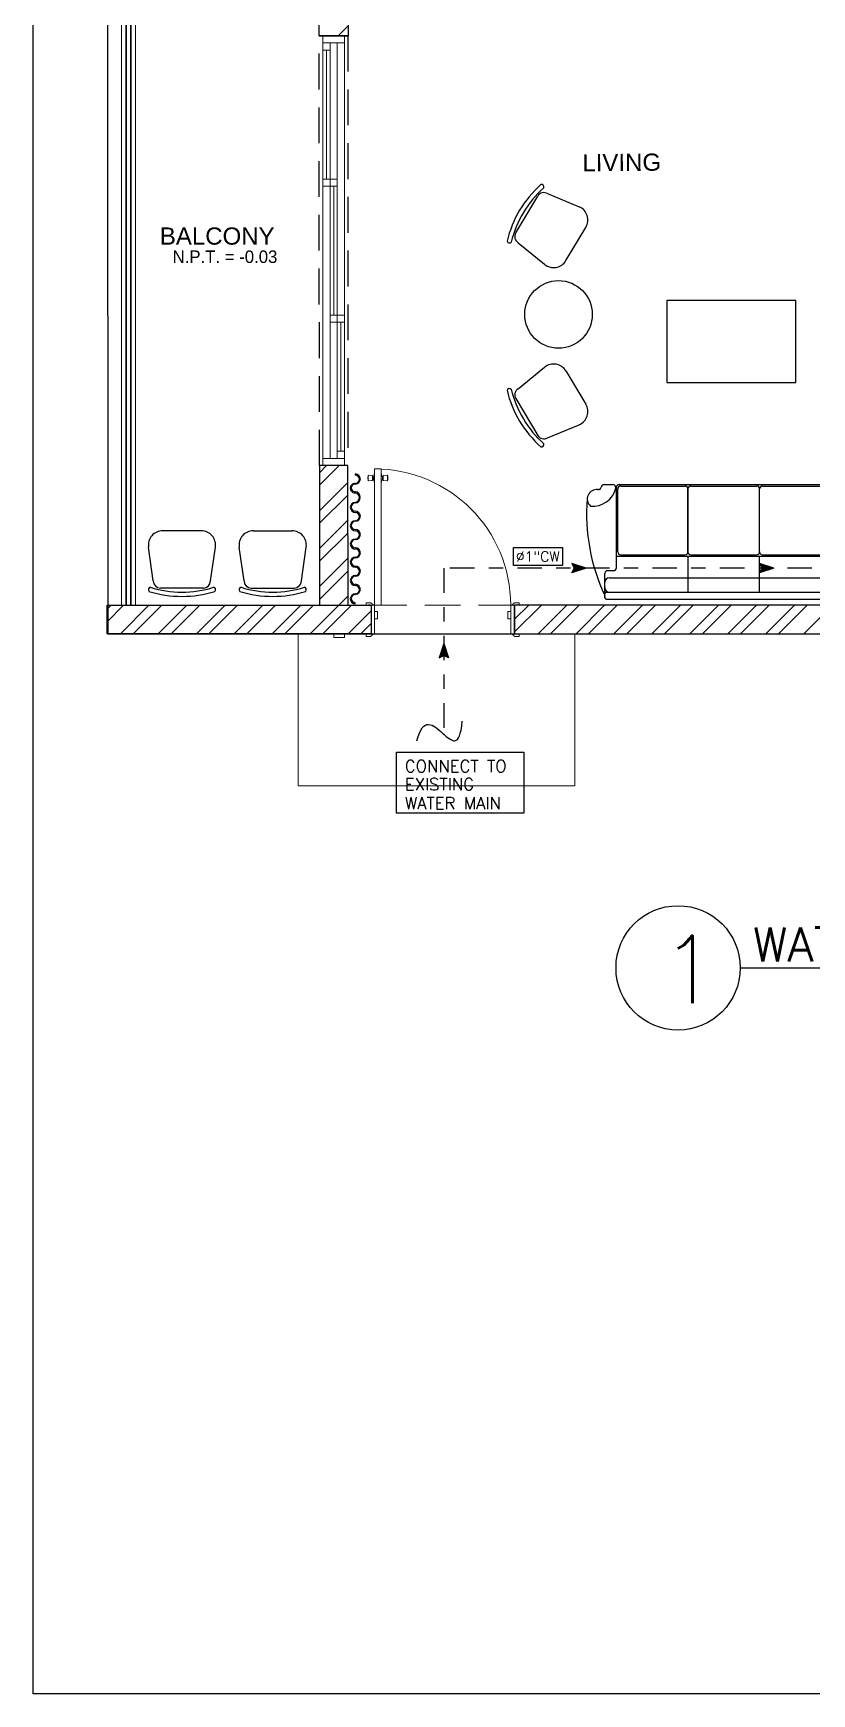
# Model space of a CAD drawing. Header units: millimetres. Extents: x 1591 to 1638, y 1324 to 1492.
# Drawn here: x 1605.43 to 1610.86, y 1401.78 to 1413.37 of the extents above; entities that cross this region are included whole.
import ezdxf

# ---------------------------------------------------------------- set-up
doc = ezdxf.new("R2010")
doc.units = ezdxf.units.MM
for name, pattern in [('AUDIT_D_060420121804-1', [0]), ('CENTER2', [28.575, 19.05, -3.175, 3.175, -3.175]), ('HIDDEN', [0.375, 0.25, -0.125])]:
    doc.linetypes.add(name, pattern=pattern)
for name, color, linetype, lineweight in [('BARANDA', 2, 'Continuous', 35), ('JAMBA', 1, 'HIDDEN', 15), ('muro bajo', 123, 'Continuous', 9), ('PUERTAS', 3, 'Continuous', 20), ('Ventanas', 3, 'Continuous', 13)]:
    doc.layers.add(name, color=color, linetype=linetype, lineweight=lineweight)
doc.layers.add('Ha-Muros 0.20', color=7, linetype='Continuous', true_color=0x8c8c8c)
for name, color, linetype in [('Li-Proyecciones', 40, 'HIDDEN'), ('Mo-Generales', 9, 'Continuous'), ('Mu-0.20', 5, 'Continuous'), ('piso', 40, 'AUDIT_D_060420121804-1'), ('Plump', 7, 'Continuous'), ('TEXTS', 1, 'Continuous'), ('Tx-Espacio', 7, 'Continuous')]:
    doc.layers.add(name, color=color, linetype=linetype)
doc.styles.add('CHICO', font='stylu.ttf')
doc.styles.add('GORDITA', font='swissek.ttf')
doc.styles.add('TEXTS', font='romans9.shx')

# ---------------------------------------------------------------- blocks, each defined once
blk = doc.blocks.new('A$Cec5ab6e8')
at = {"color": 9, "true_color": 0xc7c8ca}
for p, q in [((19.892, 11.677), (20.046, 11.934)), ((20.115, 11.951), (20.334, 11.859)), ((20.243, 11.484), (20.381, 11.715)), ((19.909, 11.608), (20.094, 11.458)), ((19.909, 10.59), (20.094, 10.74)), ((20.243, 10.714), (20.381, 10.483)), ((19.892, 10.521), (20.046, 10.264)), ((20.115, 10.247), (20.334, 10.339)), ((18.772, 9.995), (18.772, 9.987)), ((20.509, 9.921), (20.571, 9.921)), ((20.595, 9.341), (20.595, 9.901)), ((20.605, 9.451), (20.605, 9.891)), ((20.615, 9.921), (22.075, 9.921)), ((20.625, 9.911), (21.075, 9.911)), ((21.095, 9.451), (21.095, 9.891)), ((21.095, 9.451), (21.095, 9.891)), ((21.095, 9.891), (21.095, 9.451)), ((21.115, 9.911), (21.575, 9.911)), ((21.595, 9.451), (21.595, 9.891)), ((21.595, 9.451), (21.595, 9.891)), ((21.595, 9.451), (21.595, 9.891)), ((21.595, 9.451), (21.595, 9.891)), ((21.615, 9.911), (22.065, 9.911)), ((17.696, 9.599), (17.427, 9.599)), ((18.06, 9.599), (18.33, 9.599)), ((17.361, 9.249), (17.328, 9.484)), ((17.761, 9.249), (17.795, 9.484)), ((17.995, 9.249), (17.961, 9.484)), ((18.395, 9.249), (18.429, 9.484)), ((20.595, 9.421), (22.095, 9.421)), ((20.625, 9.431), (21.075, 9.431)), ((21.095, 9.421), (21.095, 9.171)), ((21.115, 9.431), (21.575, 9.431)), ((21.595, 9.171), (21.595, 9.421)), ((21.615, 9.431), (22.065, 9.431)), ((20.515, 9.146), (20.515, 9.301)), ((20.535, 9.321), (20.575, 9.321)), ((20.545, 9.271), (22.145, 9.271)), ((17.711, 9.199), (17.411, 9.199)), ((18.045, 9.199), (18.345, 9.199)), ((20.515, 9.201), (20.515, 9.241)), ((20.515, 9.201), (20.515, 9.241)), ((20.515, 9.131), (20.515, 9.161)), ((20.525, 9.171), (22.165, 9.171)), ((20.545, 9.171), (22.145, 9.171)), ((18.772, 9.088), (18.772, 9.097)), ((20.525, 9.121), (22.165, 9.121))]:
    blk.add_line(p, q, dxfattribs=at)
for centre, radius, start, end in [((20.586, 11.435), 0.777, 131.8256, 166.2835), ((20.586, 11.435), 0.747, 131.8256, 166.2835), ((20.089, 11.908), 0.05, 59.0546, 149.0546), ((20.072, 11.998), 0.0169, 338.9895, 104.6618), ((20.296, 11.767), 0.1, 329.0546, 67.1847), ((19.848, 11.623), 0.0169, 193.4474, 319.1197), ((19.935, 11.651), 0.05, 149.0546, 239.0546), ((20.157, 11.535), 0.1, 230.9245, 329.0546), ((20.157, 10.662), 0.1, 30.9454, 129.0755), ((19.848, 10.574), 0.0169, 40.8803, 166.5526), ((20.586, 10.763), 0.777, 193.7165, 228.1744), ((20.586, 10.763), 0.747, 193.7165, 228.1744), ((19.935, 10.547), 0.05, 120.9454, 210.9454), ((20.296, 10.431), 0.1, 292.8153, 30.9454), ((20.089, 10.29), 0.05, 210.9454, 300.9454), ((20.072, 10.2), 0.0169, 255.3382, 21.0105), ((18.772, 9.96), 0.0351, 270, 90), ((18.772, 9.958), 0.0288, 270, 90), ((18.77, 9.896), 0.0333, 86.9735, 273.0265), ((18.77, 9.898), 0.027, 86.2863, 273.7137), ((18.767, 9.832), 0.0395, 276.3943, 83.6057), ((18.767, 9.83), 0.0332, 277.7029, 82.2971), ((20.457, 9.821), 0.0653, 81.4952, 230), ((20.43, 9.936), 0.166, 264.8056, 346.0986), ((20.469, 9.906), 0.02, 261.4952, 353.7817), ((20.509, 9.901), 0.02, 90, 173.7817), ((20.571, 9.901), 0.02, 346.0986, 90), ((20.615, 9.901), 0.02, 90, 180), ((20.625, 9.891), 0.02, 90, 180), ((21.075, 9.891), 0.02, 0, 90), ((21.115, 9.891), 0.02, 90, 180), ((21.575, 9.891), 0.02, 0, 90), ((21.615, 9.891), 0.02, 90, 180), ((18.772, 9.762), 0.0351, 90, 270), ((18.772, 9.764), 0.0288, 90, 270), ((18.772, 9.7), 0.0351, 270, 90), ((21.713, 9.714), 1.326, 175.3532, 205.3532), ((18.772, 9.634), 0.0351, 90, 270), ((18.772, 9.636), 0.0288, 90, 270), ((18.772, 9.698), 0.0288, 270, 90), ((17.427, 9.499), 0.1, 90, 188.1301), ((17.696, 9.499), 0.1, 351.8699, 90), ((18.06, 9.499), 0.1, 90, 188.1301), ((18.33, 9.499), 0.1, 351.8699, 90), ((18.772, 9.506), 0.0351, 90, 270), ((18.772, 9.509), 0.0288, 90, 270), ((18.772, 9.573), 0.0351, 270, 90), ((18.772, 9.57), 0.0288, 270, 90), ((18.772, 9.379), 0.0351, 90, 270), ((18.772, 9.381), 0.0288, 90, 270), ((18.772, 9.445), 0.0351, 270, 90), ((18.772, 9.443), 0.0288, 270, 90), ((20.625, 9.451), 0.02, 180, 270), ((21.075, 9.451), 0.02, 270, 0), ((21.115, 9.451), 0.02, 180, 270), ((21.575, 9.451), 0.02, 270, 0), ((21.615, 9.451), 0.02, 180, 270), ((18.772, 9.251), 0.0351, 90, 270), ((18.772, 9.253), 0.0288, 90, 270), ((18.772, 9.317), 0.0351, 270, 90), ((18.772, 9.315), 0.0288, 270, 90), ((20.535, 9.301), 0.02, 90, 180), ((20.545, 9.241), 0.03, 90, 180), ((20.575, 9.341), 0.02, 270, 0), ((17.343, 9.188), 0.0169, 99.9349, 225.6072), ((17.561, 9.918), 0.777, 252.771, 287.2289), ((17.561, 9.918), 0.747, 252.771, 287.2289), ((17.411, 9.249), 0.05, 180, 270), ((17.711, 9.249), 0.05, 270, 360), ((17.779, 9.188), 0.0169, 314.3928, 80.0651), ((17.977, 9.188), 0.0169, 99.9349, 225.6072), ((18.195, 9.918), 0.777, 252.7711, 287.229), ((18.195, 9.918), 0.747, 252.7711, 287.229), ((18.045, 9.249), 0.05, 180, 270), ((18.345, 9.249), 0.05, 270, 0), ((18.413, 9.188), 0.0169, 314.3928, 80.0651), ((18.772, 9.123), 0.0351, 90, 270), ((18.772, 9.126), 0.0288, 90, 270), ((18.772, 9.19), 0.0351, 270, 90), ((18.772, 9.187), 0.0288, 270, 90), ((20.545, 9.201), 0.03, 180, 270), ((20.525, 9.161), 0.01, 90, 180), ((20.525, 9.131), 0.01, 180, 270)]:
    blk.add_arc(centre, radius, start, end, dxfattribs=at)
at = {"layer": 'BARANDA', "color": 9, "true_color": 0xc7c8ca}
for p, q in [((17.172, 9.08), (17.172, 14.027)), ((17.205, 9.08), (17.205, 14.027))]:
    blk.add_line(p, q, dxfattribs=at)
at = {"layer": 'Defpoints', "color": 9, "true_color": 0xc7c8ca}
for p, q in [((17.039, 20.18), (17.043, 8.88)), ((17.043, 8.88), (29.839, 8.879))]:
    blk.add_line(p, q, dxfattribs=at)
at = {"layer": 'Ha-Muros 0.20', "color": 9, "linetype": 'Continuous', "true_color": 0xc7c8ca}
for p, q in [((18.653, 13.053, 0), (18.721, 13.121, 0)), ((18.521, 10.004, 0), (18.57, 10.053, 0)), ((18.521, 9.916, 0), (18.659, 10.053, 0)), ((18.521, 9.739, 0), (18.721, 9.939, 0)), ((18.521, 9.651, 0), (18.721, 9.85, 0)), ((18.521, 9.474, 0), (18.721, 9.674, 0)), ((18.521, 9.386, 0), (18.721, 9.585, 0)), ((18.521, 9.209, 0), (18.721, 9.409, 0)), ((18.521, 9.12, 0), (18.721, 9.32, 0)), ((17.038, 9.051, 0), (17.066, 9.08, 0)), ((17.038, 8.963, 0), (17.154, 9.08, 0)), ((17.131, 8.88, 0), (17.331, 9.08, 0)), ((17.22, 8.88, 0), (17.42, 9.08, 0)), ((17.396, 8.88, 0), (17.596, 9.08, 0)), ((17.485, 8.88, 0), (17.685, 9.08, 0)), ((17.662, 8.88, 0), (17.862, 9.08, 0)), ((17.75, 8.88, 0), (17.95, 9.08, 0)), ((17.927, 8.88, 0), (18.127, 9.08, 0)), ((18.015, 8.88, 0), (18.215, 9.08, 0)), ((18.192, 8.88, 0), (18.392, 9.08, 0)), ((18.28, 8.88, 0), (18.48, 9.08, 0)), ((18.457, 8.88, 0), (18.657, 9.08, 0)), ((18.545, 8.88, 0), (18.745, 9.08, 0)), ((18.657, 9.08, 0), (18.721, 9.144, 0)), ((18.722, 8.88, 0), (18.882, 9.039, 0)), ((19.884, 8.981, 0), (19.983, 9.079, 0)), ((19.884, 8.893, 0), (20.071, 9.079, 0)), ((20.048, 8.879, 0), (20.248, 9.079, 0)), ((20.136, 8.879, 0), (20.336, 9.079, 0)), ((20.313, 8.879, 0), (20.513, 9.079, 0)), ((20.401, 8.879, 0), (20.601, 9.079, 0)), ((20.578, 8.879, 0), (20.778, 9.079, 0)), ((20.667, 8.879, 0), (20.867, 9.079, 0)), ((20.843, 8.879, 0), (21.043, 9.079, 0)), ((20.932, 8.879, 0), (21.132, 9.079, 0)), ((21.108, 8.879, 0), (21.308, 9.079, 0)), ((21.197, 8.879, 0), (21.397, 9.079, 0)), ((21.374, 8.879, 0), (21.574, 9.079, 0)), ((21.462, 8.879, 0), (21.662, 9.079, 0)), ((21.639, 8.879, 0), (21.839, 9.079, 0)), ((21.727, 8.879, 0), (21.927, 9.079, 0)), ((21.904, 8.879, 0), (22.104, 9.079, 0)), ((18.811, 8.88, 0), (18.882, 8.951, 0))]:
    blk.add_line(p, q, dxfattribs=at)
at = {"layer": 'JAMBA', "color": 9, "true_color": 0xc7c8ca}
for p, q in [((18.88, 9.097), (18.847, 9.097)), ((18.847, 9.097), (18.847, 9.08)), ((18.847, 9.08), (18.865, 9.08)), ((18.865, 9.08), (18.867, 9.081)), ((18.867, 9.081), (18.876, 9.081)), ((18.876, 9.081), (18.878, 9.08)), ((18.878, 9.08), (18.897, 9.08)), ((18.88, 9.094), (18.88, 9.097)), ((18.897, 9.08), (18.897, 9.084)), ((19.867, 9.08), (19.867, 9.084)), ((19.886, 9.08), (19.867, 9.08)), ((19.883, 9.094), (19.883, 9.097)), ((19.883, 9.097), (19.917, 9.097)), ((19.888, 9.081), (19.886, 9.08)), ((19.896, 9.081), (19.888, 9.081)), ((19.898, 9.08), (19.896, 9.081)), ((19.917, 9.08), (19.898, 9.08)), ((19.917, 9.097), (19.917, 9.08)), ((18.847, 8.862), (18.847, 8.88)), ((18.847, 8.88), (18.865, 8.88)), ((18.88, 8.862), (18.847, 8.862)), ((18.865, 8.88), (18.867, 8.878)), ((18.867, 8.878), (18.876, 8.878)), ((18.876, 8.878), (18.878, 8.88)), ((18.878, 8.88), (18.897, 8.88)), ((18.88, 8.865), (18.88, 8.862)), ((18.897, 8.88), (18.897, 8.875)), ((19.886, 8.88), (19.867, 8.88)), ((19.867, 8.88), (19.867, 8.875)), ((19.883, 8.865), (19.883, 8.862)), ((19.883, 8.862), (19.917, 8.862)), ((19.888, 8.878), (19.886, 8.88)), ((19.896, 8.878), (19.888, 8.878)), ((19.898, 8.88), (19.896, 8.878)), ((19.917, 8.88), (19.898, 8.88)), ((19.917, 8.862), (19.917, 8.88))]:
    blk.add_line(p, q, dxfattribs=at)
for centre, radius, start, end in [((18.881, 9.087), 0.00758, 16.399, 99.136), ((18.897, 9.094), 0.00997, 212.7151, 268.8935), ((19.867, 9.094), 0.00997, 271.1065, 327.2849), ((19.882, 9.087), 0.00758, 80.864, 163.601), ((18.881, 8.872), 0.00758, 260.864, 343.601), ((18.897, 8.865), 0.00997, 91.1065, 147.2849), ((19.867, 8.865), 0.00997, 32.7151, 88.8935), ((19.882, 8.872), 0.00758, 196.399, 279.136)]:
    blk.add_arc(centre, radius, start, end, dxfattribs=at)
at = {"layer": 'Li-Proyecciones', "color": 9, "true_color": 0xc7c8ca}
for p, q in [((18.521, 10.053), (18.52, 13.053)), ((18.52, 13.053), (18.72, 13.053)), ((18.72, 13.053), (18.72, 10.053)), ((18.72, 10.053), (18.521, 10.053))]:
    blk.add_line(p, q, dxfattribs=at)
at = {"layer": 'Mo-Generales', "color": 9, "true_color": 0xc7c8ca}
for p, q in [((21.848, 11.206), (20.947, 11.206)), ((20.947, 11.206), (20.947, 10.634)), ((21.848, 10.634), (21.848, 11.206)), ((20.947, 10.634), (21.848, 10.634))]:
    blk.add_line(p, q, dxfattribs=at)
blk.add_circle((20.191, 11.108), 0.236, dxfattribs=at)
at = {"layer": 'Mu-0.20', "color": 9, "true_color": 0xc7c8ca}
for p, q in [((18.52, 13.053), (18.52, 14.027)), ((18.721, 14.027), (18.721, 13.053)), ((18.721, 13.053), (18.52, 13.053)), ((18.72, 10.053), (18.521, 10.053)), ((18.521, 10.053), (18.521, 9.08)), ((18.721, 9.08), (18.72, 10.053)), ((17.038, 8.88), (17.038, 9.08)), ((17.038, 9.08), (18.882, 9.08)), ((18.521, 9.08), (18.721, 9.08)), ((18.882, 9.08), (18.882, 8.88)), ((19.884, 9.079), (19.884, 8.879)), ((29.839, 9.079), (19.884, 9.079)), ((18.882, 8.88), (17.038, 8.88)), ((19.884, 8.879), (29.682, 8.879))]:
    blk.add_line(p, q, dxfattribs=at)
at = {"layer": 'muro bajo', "color": 9, "true_color": 0xc7c8ca}
for p, q in [((17.138, 14.027), (17.138, 9.08)), ((17.238, 9.08), (17.238, 14.027)), ((17.238, 12.097), (17.238, 9.847)), ((17.138, 9.08), (17.238, 9.08))]:
    blk.add_line(p, q, dxfattribs=at)
at = {"layer": 'piso', "color": 9, "lineweight": 0, "true_color": 0xc7c8ca}
blk.add_line((18.882, 8.88), (19.884, 8.88), dxfattribs=at)
at = {"layer": 'PUERTAS', "color": 9, "true_color": 0xc7c8ca}
for p, q in [((18.546, 13.053), (18.546, 13.003)), ((18.696, 13.053), (18.546, 13.053)), ((18.546, 13.003), (18.546, 12.953)), ((18.596, 13.003), (18.546, 13.003)), ((18.546, 13.003), (18.696, 13.003)), ((18.596, 12.953), (18.596, 13.003)), ((18.596, 13.003), (18.596, 12.053)), ((18.646, 12.053), (18.646, 13.003)), ((18.696, 11.103), (18.696, 13.053)), ((18.696, 13.003), (18.696, 13.053)), ((18.546, 12.953), (18.596, 12.953)), ((18.546, 12.953), (18.546, 12.053)), ((18.571, 12.053), (18.571, 12.953)), ((18.546, 12.053), (18.546, 12.003)), ((18.596, 12.053), (18.546, 12.053)), ((18.596, 12.053), (18.596, 12.003)), ((18.646, 12.053), (18.596, 12.053)), ((18.596, 12.003), (18.596, 12.053)), ((18.646, 12.003), (18.646, 12.053)), ((18.546, 10.103), (18.546, 12.003)), ((18.546, 12.003), (18.596, 12.003)), ((18.596, 12.003), (18.596, 11.103)), ((18.596, 12.003), (18.646, 12.003)), ((18.621, 11.103), (18.621, 12.003)), ((18.646, 12.003), (18.646, 11.103)), ((18.596, 11.103), (18.596, 11.053)), ((18.646, 11.103), (18.596, 11.103)), ((18.596, 11.053), (18.596, 10.103)), ((18.596, 11.053), (18.646, 11.053)), ((18.646, 11.053), (18.646, 11.103)), ((18.646, 11.103), (18.696, 11.103)), ((18.646, 11.053), (18.646, 11.103)), ((18.696, 11.053), (18.646, 11.053)), ((18.646, 10.153), (18.646, 11.053)), ((18.671, 11.053), (18.671, 10.153)), ((18.696, 11.103), (18.696, 11.053)), ((18.696, 10.103), (18.696, 11.053)), ((18.546, 10.053), (18.546, 10.103)), ((18.546, 10.103), (18.696, 10.103)), ((18.646, 10.103), (18.646, 10.153)), ((18.646, 10.153), (18.696, 10.153)), ((18.696, 10.103), (18.646, 10.103)), ((18.696, 10.153), (18.696, 10.103)), ((18.696, 10.103), (18.696, 10.053)), ((18.696, 10.053), (18.546, 10.053)), ((18.861, 9.972), (18.86, 9.972)), ((18.86, 9.967), (18.86, 9.972)), ((18.86, 9.967), (18.86, 9.961)), ((18.862, 9.982), (18.861, 9.982)), ((18.861, 9.982), (18.861, 9.967)), ((18.861, 9.951), (18.861, 9.967)), ((18.862, 9.984), (18.862, 9.967)), ((18.862, 9.949), (18.862, 9.967)), ((18.89, 9.984), (18.864, 9.986)), ((18.892, 9.982), (18.892, 9.967)), ((18.892, 9.978), (18.892, 9.978)), ((18.892, 9.952), (18.892, 9.967)), ((18.894, 9.976), (18.894, 9.967)), ((18.898, 9.975), (18.894, 9.975)), ((18.894, 9.957), (18.894, 9.967)), ((18.898, 9.976), (18.898, 9.967)), ((18.898, 9.957), (18.898, 9.967)), ((18.9, 9.978), (18.9, 9.978)), ((18.904, 9.994), (18.902, 9.98)), ((18.902, 9.98), (18.902, 9.98)), ((18.907, 9.996), (18.906, 9.996)), ((18.907, 9.08), (18.907, 10.03)), ((18.907, 10.03), (18.952, 10.03)), ((18.952, 9.08), (18.952, 10.03)), ((18.952, 9.996), (18.952, 9.996)), ((18.954, 9.994), (18.957, 9.98)), ((18.957, 9.98), (18.957, 9.98)), ((18.959, 9.978), (18.959, 9.978)), ((18.961, 9.976), (18.961, 9.967)), ((18.961, 9.975), (18.965, 9.975)), ((18.961, 9.957), (18.961, 9.967)), ((18.965, 9.976), (18.965, 9.967)), ((18.965, 9.957), (18.965, 9.967)), ((18.967, 9.982), (18.967, 9.967)), ((18.967, 9.978), (18.967, 9.978)), ((18.967, 9.952), (18.967, 9.967)), ((18.969, 9.984), (18.995, 9.986)), ((18.997, 9.984), (18.997, 9.967)), ((18.997, 9.982), (18.998, 9.982)), ((18.997, 9.949), (18.997, 9.967)), ((18.998, 9.982), (18.998, 9.967)), ((18.998, 9.972), (18.998, 9.972)), ((18.998, 9.967), (18.998, 9.972)), ((18.998, 9.951), (18.998, 9.967)), ((18.998, 9.967), (18.998, 9.961)), ((18.861, 9.961), (18.86, 9.961)), ((18.862, 9.951), (18.861, 9.951)), ((18.89, 9.95), (18.864, 9.947)), ((18.892, 9.955), (18.892, 9.955)), ((18.898, 9.958), (18.894, 9.958)), ((18.9, 9.955), (18.9, 9.955)), ((18.904, 9.939), (18.902, 9.953)), ((18.902, 9.953), (18.902, 9.953)), ((18.907, 9.937), (18.906, 9.937)), ((18.952, 9.937), (18.952, 9.937)), ((18.954, 9.939), (18.957, 9.953)), ((18.957, 9.953), (18.957, 9.953)), ((18.959, 9.955), (18.959, 9.955)), ((18.961, 9.958), (18.965, 9.958)), ((18.967, 9.955), (18.967, 9.955)), ((18.969, 9.95), (18.995, 9.947)), ((18.997, 9.951), (18.998, 9.951)), ((18.998, 9.961), (18.998, 9.961)), ((18.882, 9.08), (18.907, 9.08)), ((18.882, 9.08), (18.882, 8.88)), ((18.907, 9.08), (18.952, 9.08)), ((18.907, 9.08), (18.907, 8.88)), ((19.857, 9.08), (19.857, 8.88)), ((19.882, 9.08), (19.857, 9.08)), ((19.882, 9.08), (19.882, 8.88)), ((18.907, 9.035), (18.927, 9.035)), ((18.907, 8.985), (18.927, 8.985)), ((18.927, 9.035), (18.927, 8.985)), ((19.857, 9.035), (19.837, 9.035)), ((19.837, 9.035), (19.837, 8.985)), ((19.857, 8.985), (19.837, 8.985)), ((18.907, 8.88), (18.882, 8.88)), ((19.857, 8.88), (19.882, 8.88))]:
    blk.add_line(p, q, dxfattribs=at)
at = {"layer": 'PUERTAS', "color": 9, "linetype": 'HIDDEN', "true_color": 0xc7c8ca}
for p, q in [((18.882, 9.08), (19.882, 9.08)), ((18.882, 8.88), (19.882, 8.88))]:
    blk.add_line(p, q, dxfattribs=at)
at = {"layer": 'PUERTAS', "color": 9, "true_color": 0xc7c8ca}
blk.add_lwpolyline([(18.373, 8.88), (20.304, 8.88), (20.304, 7.82), (18.373, 7.82)], close=True, dxfattribs=at)
for centre, radius, start, end in [((18.864, 9.984), 0.002, 83.9236, 180), ((18.89, 9.982), 0.002, 0, 83.9236), ((18.892, 9.976), 0.002, 0, 90), ((18.9, 9.976), 0.002, 95.2572, 180), ((18.9, 9.98), 0.002, 275.2572, 0), ((18.906, 9.994), 0.002, 90, 180), ((18.907, 9.08), 0.95, 0, 90), ((18.952, 9.994), 0.002, 0, 90), ((18.959, 9.98), 0.002, 180, 264.7428), ((18.959, 9.976), 0.002, 0, 84.7428), ((18.967, 9.976), 0.002, 90, 180), ((18.969, 9.982), 0.002, 96.0764, 180), ((18.995, 9.984), 0.002, 0, 96.0764), ((18.864, 9.949), 0.002, 180, 276.0764), ((18.89, 9.952), 0.002, 276.0764, 360), ((18.892, 9.957), 0.002, 270, 0), ((18.9, 9.957), 0.002, 180, 264.7428), ((18.9, 9.953), 0.002, 0, 84.7428), ((18.906, 9.939), 0.002, 180, 270), ((18.952, 9.939), 0.002, 270, 0), ((18.959, 9.953), 0.002, 95.2572, 180), ((18.959, 9.957), 0.002, 275.2572, 0), ((18.967, 9.957), 0.002, 180, 270), ((18.969, 9.952), 0.002, 180, 263.9236), ((18.995, 9.949), 0.002, 263.9236, 0)]:
    blk.add_arc(centre, radius, start, end, dxfattribs=at)
at = {"layer": 'Ventanas', "color": 9, "true_color": 0xc7c8ca}
for p, q in [((18.621, 8.88), (18.621, 8.855)), ((18.696, 8.88), (18.621, 8.88)), ((18.621, 8.855), (18.696, 8.855)), ((18.696, 8.855), (18.696, 8.88))]:
    blk.add_line(p, q, dxfattribs=at)
at = {"layer": 'Tx-Espacio', "color": 9, "true_color": 0xc7c8ca}
for s, height, rotation, style, p in [('LIVING', 0.12, 0.5377, 'GORDITA', (20.358, 12.106)), ('BALCONY', 0.12, 0, 'GORDITA', (17.407, 11.595)), ('N.P.T. = -0.03', 0.08752, 0, 'CHICO', (17.496, 11.467))]:
    blk.add_text(s, height=height, rotation=rotation, dxfattribs=dict(at, style=style)).set_placement(p)
blk = doc.blocks.new('A$Cd1a97482')
at = {"layer": 'Plump'}
h = blk.add_hatch(color=0, dxfattribs=at)
h.dxf.hatch_style = 1
h.paths.add_polyline_path([(0, 0), (0.033, 0.017), (0.066, 0), (0.033, 0.1)])
at = {"layer": 'Plump', "color": 0}
for p, q in [((0.033, 0.1), (0, 0)), ((0, 0), (0.033, 0.017)), ((0.033, 0.1), (0.066, 0)), ((0.066, 0), (0.033, 0.017))]:
    blk.add_line(p, q, dxfattribs=at)

msp = doc.modelspace()

# ---------------------------------------------------------------- linework, layer by layer
at = {"layer": 'Plump', "color": 5, "linetype": 'CENTER2', "ltscale": 0.009}
for p, q in [((1608.29267, 1409.63311), (1608.29267, 1408.47431)), ((1611.80649, 1409.63311), (1608.29267, 1409.63311))]:
    msp.add_line(p, q, dxfattribs=at)
at = {"layer": 'Plump'}
msp.add_line((1610.3626, 1406.84426), (1617.19584, 1406.84426), dxfattribs=at)
msp.add_lwpolyline([(1638.40741, 1401.77952), (1605.42535, 1401.77952), (1605.42535, 1426.51607), (1638.40741, 1426.51607)], close=True, dxfattribs=at)
at = {"layer": 'Plump', "color": 0}
for points in [[(1609.12065, 1409.65043), (1608.78021, 1409.65043), (1608.78021, 1409.77728), (1609.12065, 1409.77728)], [(1608.85252, 1407.92347), (1607.96302, 1407.92347), (1607.96302, 1408.34936), (1608.85252, 1408.34936)]]:
    msp.add_lwpolyline(points, close=True, dxfattribs=at)
at = {"layer": 'Plump'}
msp.add_circle((1609.92898, 1406.84426), 0.43362, dxfattribs=at)
at = {"layer": 'Plump', "color": 5}
msp.add_open_spline([(1608.10522, 1408.4276), (1608.19234, 1408.77828), (1608.38963, 1408.17634), (1608.42108, 1408.5655)], degree=3, dxfattribs=at)

# ---------------------------------------------------------------- block references
msp.add_blockref('A$Cec5ab6e8', (1588.90298, 1400.29501))
at = {"layer": 'Plump', "color": 0, "rotation": 270}
for p in [(1609.18602, 1409.66627), (1610.49759, 1409.66627)]:
    msp.add_blockref('A$Cd1a97482', p, dxfattribs=at)
at = {"layer": 'Plump', "color": 0}
msp.add_blockref('A$Cd1a97482', (1608.25951, 1409.00729), dxfattribs=at)

# ---------------------------------------------------------------- texts
at = {"layer": 'TEXTS', "color": 0, "linetype": 'HIDDEN', "style": 'TEXTS'}
for s, height, p in [('Ø1"CW', 0.071003, (1608.79584, 1409.67855, 0.30334)), ('CONNECT TO', 0.084237, (1608.02033, 1408.20989, 0.35988)), ('EXISTING', 0.084237, (1608.02033, 1408.08287, 0.35988)), ('WATER MAIN', 0.084237, (1608.02033, 1407.95087, 0.35988)), ('WATER & GAS SUPPLY FLOOR PLAN', 0.2356255, (1610.45089, 1406.88931, 1.00663)), ('1', 0.47065, (1609.80683, 1406.5983, 2.0107))]:
    msp.add_text(s, height=height, dxfattribs=at).set_placement(p)

doc.saveas('drawing.dxf')
